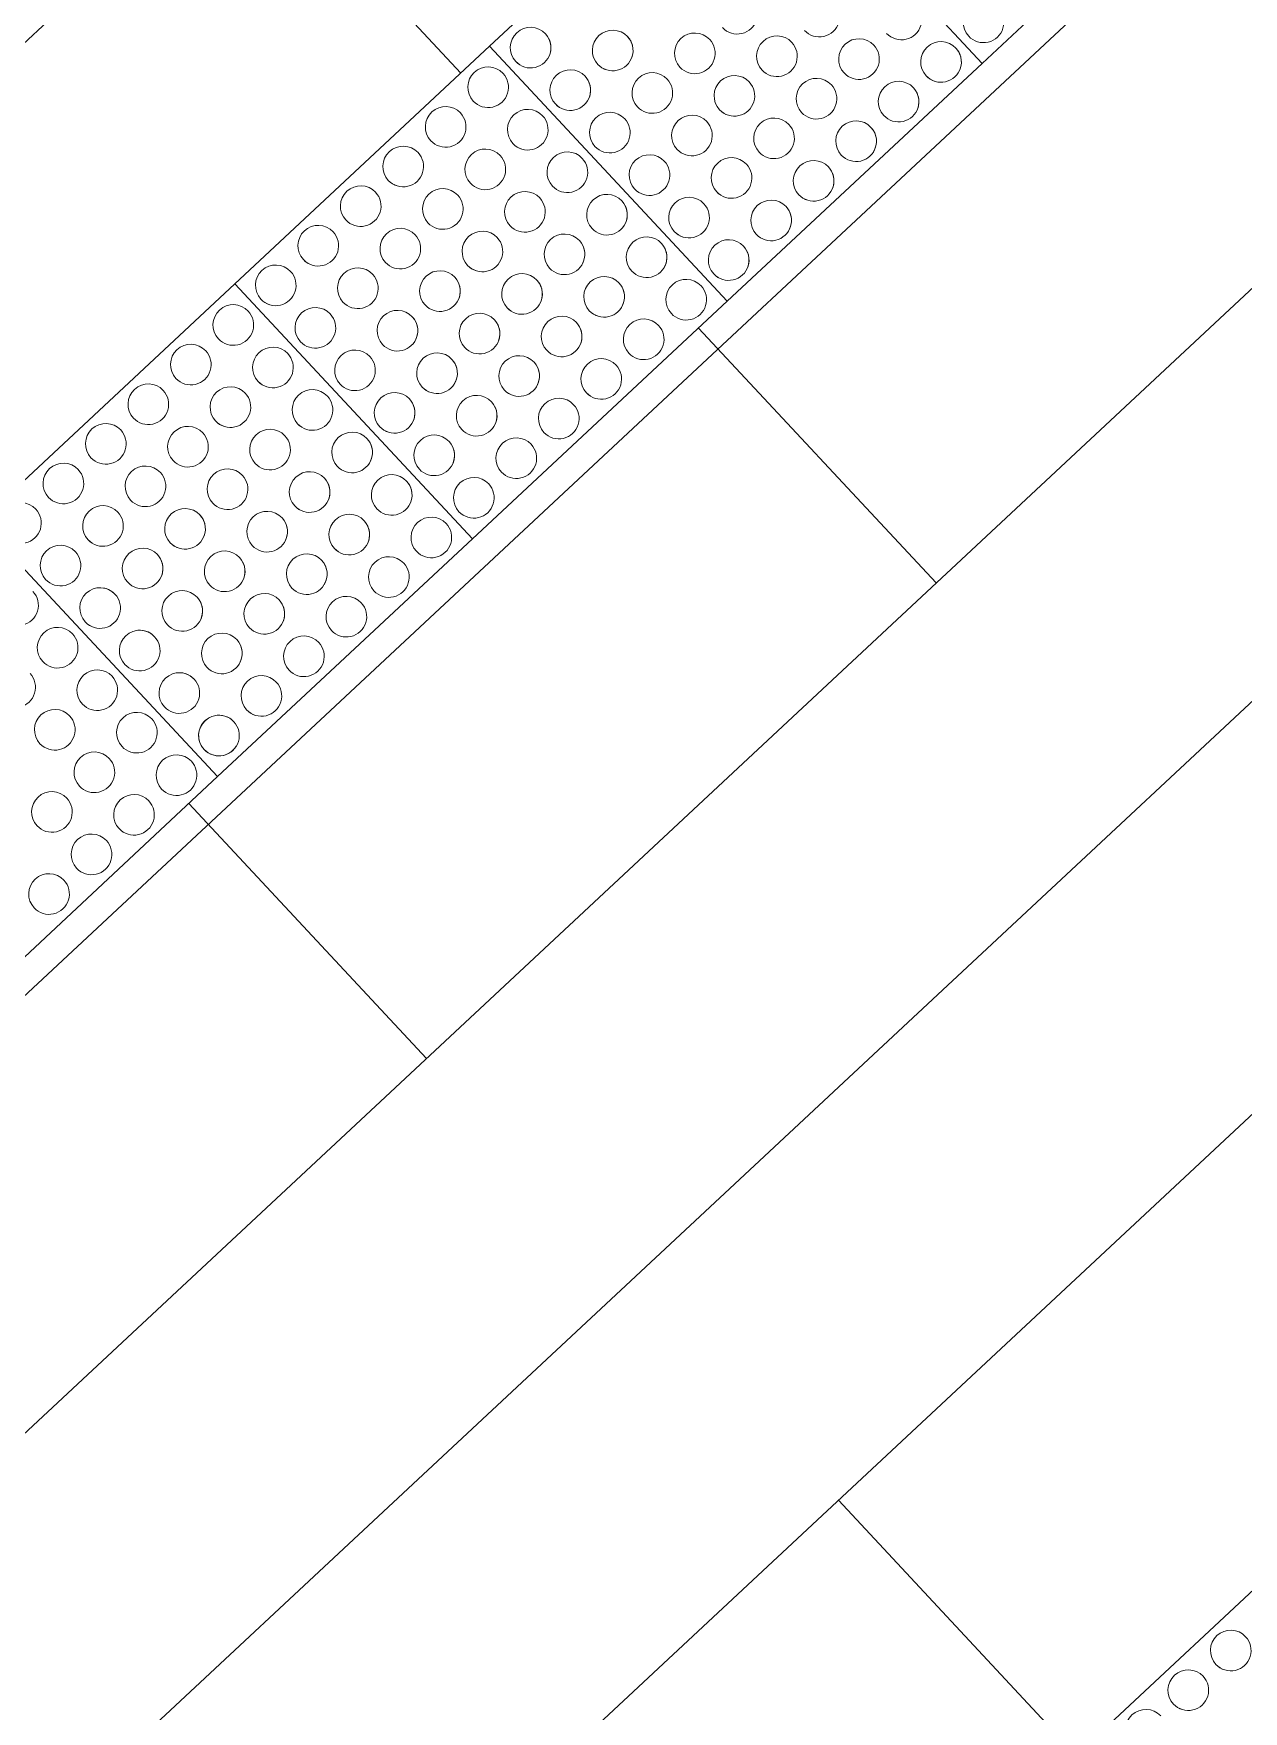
# Model space of a CAD drawing. Header units: millimetres. Extents: x -71377 to 516042, y -145869 to 441446.
# Drawn here: x 259702 to 260744, y 71028 to 72472 of the extents above; entities that cross this region are included whole.
import ezdxf

# ---------------------------------------------------------------- set-up
doc = ezdxf.new("R2010")
doc.units = ezdxf.units.MM
doc.header["$LTSCALE"] = 1000
for name, color, linetype, lineweight in [('A-fnsh', 5, 'Continuous', 5), ('A-hat', 251, 'Continuous', 5), ('A-strs', 7, 'Continuous', 5), ('AA_점형블럭', 8, 'Continuous', 5)]:
    doc.layers.add(name, color=color, linetype=linetype, lineweight=lineweight)

# ---------------------------------------------------------------- blocks, each defined once
blk = doc.blocks.new('점자블럭_원형_개수_ - 점자블럭_원형_개수_-6782211-지반층 배치도')
at = {"layer": 'AA_점형블럭'}
for p, q in [((1200, 0), (1200, 300)), ((1500, 300), (1200, 300)), ((1200, 300), (1200, 0)), ((1500, 0), (1500, 300)), ((1800, 300), (1500, 300)), ((1500, 300), (1500, 0)), ((1800, 0), (1800, 300)), ((2100, 300), (1800, 300)), ((1800, 300), (1800, 0)), ((2100, 0), (2100, 300)), ((2100, 300), (2100, 0)), ((900, 0), (1200, 0)), ((1500, 0), (1800, 0)), ((1800, 0), (2100, 0)), ((2100, 0), (2400, 0)), ((1200, 0), (1500, 0))]:
    blk.add_line(p, q, dxfattribs=at)
for centre, start, end in [((1225, 275), 360, 180), ((1225, 275), 360, 180), ((1225, 275), 360, 180), ((1225, 275), 360, 180), ((1275, 275), 0, 180), ((1275, 275), 0, 180), ((1275, 275), 0, 180), ((1275, 275), 0, 180), ((1325, 275), 360, 180), ((1325, 275), 360, 180), ((1325, 275), 0, 180), ((1325, 275), 0, 180), ((1375, 275), 0, 180), ((1375, 275), 360, 180), ((1375, 275), 360, 180), ((1375, 275), 360, 180), ((1425, 275), 0, 180), ((1425, 275), 0, 180), ((1425, 275), 0, 180), ((1425, 275), 0, 180), ((1475, 275), 0, 180), ((1475, 275), 360, 180), ((1475, 275), 360, 180), ((1475, 275), 360, 180), ((1525, 275), 0, 180), ((1525, 275), 360, 180), ((1525, 275), 360, 180), ((1525, 275), 0, 180), ((1575, 275), 360, 180), ((1575, 275), 0, 180), ((1575, 275), 0, 180), ((1575, 275), 0, 180), ((1625, 275), 0, 180), ((1625, 275), 0, 180), ((1625, 275), 360, 180), ((1625, 275), 0, 180), ((1675, 275), 360, 180), ((1675, 275), 0, 180), ((1675, 275), 360, 180), ((1675, 275), 0, 180), ((1725, 275), 0, 180), ((1725, 275), 0, 180), ((1725, 275), 0, 180), ((1725, 275), 0, 180), ((1775, 275), 360, 180), ((1775, 275), 360, 180), ((1775, 275), 0, 180), ((1775, 275), 0, 180), ((1825, 275), 0, 180), ((1825, 275), 0, 180), ((1825, 275), 0, 180), ((1825, 275), 0, 180), ((1225, 275), 180, 360), ((1225, 275), 180, 360), ((1225, 275), 300, 360), ((1225, 275), 300, 360), ((1275, 275), 180, 0), ((1275, 275), 180, 210), ((1275, 275), 180, 360), ((1275, 275), 180, 210), ((1275, 275), 300, 360), ((1275, 275), 300, 0), ((1325, 275), 180, 360), ((1325, 275), 180, 210), ((1325, 275), 180, 0), ((1325, 275), 180, 210), ((1325, 275), 300, 0), ((1325, 275), 300, 0), ((1375, 275), 180, 360), ((1375, 275), 180, 210), ((1375, 275), 180, 360), ((1375, 275), 180, 210), ((1375, 275), 300, 360), ((1375, 275), 300, 360), ((1425, 275), 180, 360), ((1425, 275), 180, 210), ((1425, 275), 180, 360), ((1425, 275), 180, 210), ((1425, 275), 300, 0), ((1425, 275), 300, 360), ((1475, 275), 180, 360), ((1475, 275), 180, 210), ((1475, 275), 180, 360), ((1475, 275), 180, 210), ((1475, 275), 300, 360), ((1475, 275), 300, 360), ((1525, 275), 180, 360), ((1525, 275), 180, 210), ((1525, 275), 180, 0), ((1525, 275), 180, 210), ((1525, 275), 300, 360), ((1525, 275), 300, 0), ((1575, 275), 180, 360), ((1575, 275), 180, 210), ((1575, 275), 180, 360), ((1575, 275), 180, 210), ((1575, 275), 300, 0), ((1575, 275), 300, 360), ((1625, 275), 180, 360), ((1625, 275), 180, 210), ((1625, 275), 180, 360), ((1625, 275), 180, 210), ((1625, 275), 300, 360), ((1625, 275), 300, 0), ((1675, 275), 180, 0), ((1675, 275), 180, 210), ((1675, 275), 180, 360), ((1675, 275), 180, 210), ((1675, 275), 300, 0), ((1675, 275), 300, 0), ((1725, 275), 180, 0), ((1725, 275), 180, 210), ((1725, 275), 180, 360), ((1725, 275), 180, 210), ((1725, 275), 300, 0), ((1725, 275), 300, 360), ((1775, 275), 180, 360), ((1775, 275), 180, 210), ((1775, 275), 180, 360), ((1775, 275), 180, 210), ((1775, 275), 300, 360), ((1775, 275), 300, 0), ((1825, 275), 180, 360), ((1825, 275), 180, 210), ((1825, 275), 180, 0), ((1825, 275), 180, 210), ((1825, 275), 285, 360), ((1825, 275), 285, 0), ((1225, 225), 0, 180), ((1225, 225), 0, 180), ((1225, 225), 360, 180), ((1225, 225), 360, 180), ((1275, 225), 0, 180), ((1275, 225), 0, 180), ((1275, 225), 0, 180), ((1275, 225), 0, 180), ((1325, 225), 360, 180), ((1325, 225), 0, 180), ((1325, 225), 0, 180), ((1325, 225), 0, 180), ((1375, 225), 0, 180), ((1375, 225), 0, 180), ((1375, 225), 360, 180), ((1375, 225), 0, 180), ((1425, 225), 0, 180), ((1425, 225), 0, 180), ((1425, 225), 0, 180), ((1425, 225), 360, 180), ((1475, 225), 0, 180), ((1475, 225), 0, 180), ((1475, 225), 360, 180), ((1475, 225), 360, 180), ((1525, 225), 0, 180), ((1525, 225), 0, 180), ((1525, 225), 360, 180), ((1525, 225), 360, 180), ((1575, 225), 360, 180), ((1575, 225), 360, 180), ((1575, 225), 0, 180), ((1575, 225), 360, 180), ((1625, 225), 0, 180), ((1625, 225), 0, 180), ((1625, 225), 0, 180), ((1625, 225), 0, 180), ((1675, 225), 0, 180), ((1675, 225), 0, 180), ((1675, 225), 0, 180), ((1675, 225), 360, 180), ((1725, 225), 0, 180), ((1725, 225), 0, 180), ((1725, 225), 0, 180), ((1725, 225), 0, 180), ((1775, 225), 360, 180), ((1775, 225), 360, 180), ((1775, 225), 360, 180), ((1775, 225), 360, 180), ((1825, 225), 0, 180), ((1825, 225), 0, 180), ((1825, 225), 0, 180), ((1825, 225), 0, 180), ((1875, 225), 360, 180), ((1875, 225), 360, 180), ((1875, 225), 0, 180), ((1875, 225), 360, 180), ((1175, 225), 180, 360), ((1175, 225), 180, 360), ((1175, 225), 180, 360), ((1175, 225), 180, 360), ((1225, 225), 180, 360), ((1225, 225), 180, 210), ((1225, 225), 180, 360), ((1225, 225), 180, 210), ((1225, 225), 300, 360), ((1225, 225), 300, 360), ((1275, 225), 180, 360), ((1275, 225), 180, 210), ((1275, 225), 180, 360), ((1275, 225), 180, 210), ((1275, 225), 300, 0), ((1275, 225), 300, 0), ((1325, 225), 180, 0), ((1325, 225), 180, 210), ((1325, 225), 180, 360), ((1325, 225), 180, 210), ((1325, 225), 300, 0), ((1325, 225), 300, 360), ((1375, 225), 180, 360), ((1375, 225), 180, 210), ((1375, 225), 180, 360), ((1375, 225), 180, 210), ((1375, 225), 300, 360), ((1375, 225), 300, 0), ((1425, 225), 180, 360), ((1425, 225), 180, 210), ((1425, 225), 180, 360), ((1425, 225), 180, 210), ((1425, 225), 300, 360), ((1425, 225), 300, 360), ((1475, 225), 180, 360), ((1475, 225), 180, 210), ((1475, 225), 180, 360), ((1475, 225), 180, 210), ((1475, 225), 300, 360), ((1475, 225), 300, 360), ((1525, 225), 180, 360), ((1525, 225), 180, 210), ((1525, 225), 180, 360), ((1525, 225), 180, 210), ((1525, 225), 300, 0), ((1525, 225), 300, 0), ((1575, 225), 180, 360), ((1575, 225), 180, 210), ((1575, 225), 180, 360), ((1575, 225), 180, 210), ((1575, 225), 300, 0), ((1575, 225), 300, 360), ((1625, 225), 180, 360), ((1625, 225), 180, 210), ((1625, 225), 180, 360), ((1625, 225), 180, 210), ((1625, 225), 300, 360), ((1625, 225), 300, 360), ((1675, 225), 180, 360), ((1675, 225), 180, 210), ((1675, 225), 180, 0), ((1675, 225), 180, 210), ((1675, 225), 300, 0), ((1675, 225), 300, 0), ((1725, 225), 180, 360), ((1725, 225), 180, 210), ((1725, 225), 180, 0), ((1725, 225), 180, 210), ((1725, 225), 300, 360), ((1725, 225), 300, 0), ((1775, 225), 180, 0), ((1775, 225), 180, 210), ((1775, 225), 180, 360), ((1775, 225), 180, 210), ((1775, 225), 300, 0), ((1775, 225), 300, 0), ((1825, 225), 180, 0), ((1825, 225), 180, 210), ((1825, 225), 180, 0), ((1825, 225), 180, 210), ((1825, 225), 285, 0), ((1825, 225), 285, 0), ((1875, 225), 180, 360), ((1875, 225), 180, 210), ((1875, 225), 180, 360), ((1875, 225), 180, 210), ((1875, 225), 285, 360), ((1875, 225), 285, 0), ((1175, 175), 0, 180), ((1175, 175), 0, 180), ((1175, 175), 0, 180), ((1175, 175), 0, 180), ((1225, 175), 360, 180), ((1225, 175), 90, 180), ((1225, 175), 0, 180), ((1225, 175), 90, 180), ((1225, 175), 360, 60), ((1225, 175), 0, 60), ((1275, 175), 360, 180), ((1275, 175), 360, 180), ((1275, 175), 360, 180), ((1275, 175), 360, 180), ((1325, 175), 0, 180), ((1325, 175), 0, 180), ((1325, 175), 0, 180), ((1325, 175), 0, 180), ((1375, 175), 0, 180), ((1375, 175), 0, 180), ((1375, 175), 0, 180), ((1375, 175), 0, 180), ((1425, 175), 0, 180), ((1425, 175), 360, 180), ((1425, 175), 360, 180), ((1425, 175), 360, 180), ((1475, 175), 0, 180), ((1475, 175), 0, 180), ((1475, 175), 0, 180), ((1475, 175), 0, 180), ((1525, 175), 360, 180), ((1525, 175), 0, 180), ((1525, 175), 0, 180), ((1525, 175), 360, 180), ((1575, 175), 0, 180), ((1575, 175), 360, 180), ((1575, 175), 0, 180), ((1575, 175), 0, 180), ((1625, 175), 0, 180), ((1625, 175), 0, 180), ((1625, 175), 0, 180), ((1625, 175), 0, 180), ((1675, 175), 0, 180), ((1675, 175), 0, 180), ((1675, 175), 360, 180), ((1675, 175), 0, 180), ((1725, 175), 0, 180), ((1725, 175), 0, 180), ((1725, 175), 360, 180), ((1725, 175), 0, 180), ((1775, 175), 0, 180), ((1775, 175), 360, 180), ((1775, 175), 0, 180), ((1775, 175), 360, 180), ((1825, 175), 0, 180), ((1825, 175), 0, 180), ((1825, 175), 0, 180), ((1825, 175), 360, 180), ((1875, 175), 0, 180), ((1875, 175), 0, 180), ((1875, 175), 360, 180), ((1875, 175), 0, 180), ((1925, 175), 360, 180), ((1925, 175), 0, 180), ((1925, 175), 0, 180), ((1925, 175), 0, 180), ((1125, 175), 180, 360), ((1125, 175), 180, 360), ((1125, 175), 180, 360), ((1125, 175), 180, 360), ((1175, 175), 180, 360), ((1175, 175), 180, 0), ((1175, 175), 180, 360), ((1175, 175), 180, 0), ((1225, 175), 180, 360), ((1225, 175), 180, 210), ((1225, 175), 180, 360), ((1225, 175), 180, 210), ((1225, 175), 300, 0), ((1225, 175), 300, 360), ((1275, 175), 180, 360), ((1275, 175), 180, 210), ((1275, 175), 180, 360), ((1275, 175), 180, 210), ((1275, 175), 285, 360), ((1275, 175), 285, 360), ((1325, 175), 180, 0), ((1325, 175), 180, 210), ((1325, 175), 180, 360), ((1325, 175), 180, 210), ((1325, 175), 285, 0), ((1325, 175), 285, 0), ((1375, 175), 180, 360), ((1375, 175), 180, 210), ((1375, 175), 180, 360), ((1375, 175), 180, 210), ((1375, 175), 300, 360), ((1375, 175), 300, 0), ((1425, 175), 180, 360), ((1425, 175), 180, 210), ((1425, 175), 180, 360), ((1425, 175), 180, 210), ((1425, 175), 300, 0), ((1425, 175), 300, 360), ((1475, 175), 180, 360), ((1475, 175), 180, 210), ((1475, 175), 180, 360), ((1475, 175), 180, 210), ((1475, 175), 300, 0), ((1475, 175), 300, 0), ((1525, 175), 180, 360), ((1525, 175), 180, 210), ((1525, 175), 180, 360), ((1525, 175), 180, 210), ((1525, 175), 300, 360), ((1525, 175), 300, 360), ((1575, 175), 180, 360), ((1575, 175), 180, 210), ((1575, 175), 180, 360), ((1575, 175), 180, 210), ((1575, 175), 285, 0), ((1575, 175), 285, 360), ((1625, 175), 180, 360), ((1625, 175), 180, 210), ((1625, 175), 180, 0), ((1625, 175), 180, 210), ((1625, 175), 285, 360), ((1625, 175), 285, 0), ((1675, 175), 180, 360), ((1675, 175), 180, 210), ((1675, 175), 180, 360), ((1675, 175), 180, 210), ((1675, 175), 300, 360), ((1675, 175), 300, 0), ((1725, 175), 180, 0), ((1725, 175), 180, 210), ((1725, 175), 180, 360), ((1725, 175), 180, 210), ((1725, 175), 300, 0), ((1725, 175), 300, 0), ((1775, 175), 180, 360), ((1775, 175), 180, 210), ((1775, 175), 180, 360), ((1775, 175), 180, 210), ((1775, 175), 300, 360), ((1775, 175), 300, 0), ((1825, 175), 180, 360), ((1825, 175), 180, 210), ((1825, 175), 180, 360), ((1825, 175), 180, 210), ((1825, 175), 300, 360), ((1825, 175), 300, 0), ((1875, 175), 180, 360), ((1875, 175), 180, 210), ((1875, 175), 180, 0), ((1875, 175), 180, 210), ((1875, 175), 300, 0), ((1875, 175), 300, 360), ((1925, 175), 180, 360), ((1925, 175), 180, 210), ((1925, 175), 180, 360), ((1925, 175), 180, 210), ((1925, 175), 300, 360), ((1925, 175), 300, 0), ((1975, 175), 180, 360), ((1975, 175), 180, 360), ((1125, 125), 0, 180), ((1125, 125), 0, 180), ((1125, 125), 0, 180), ((1125, 125), 0, 180), ((1175, 125), 0, 180), ((1175, 125), 0, 180), ((1175, 125), 0, 180), ((1175, 125), 0, 180), ((1225, 125), 0, 180), ((1225, 125), 90, 180), ((1225, 125), 0, 180), ((1225, 125), 90, 180), ((1225, 125), 0, 60), ((1225, 125), 0, 60), ((1275, 125), 360, 180), ((1275, 125), 360, 180), ((1275, 125), 360, 180), ((1275, 125), 0, 180), ((1325, 125), 0, 180), ((1325, 125), 0, 180), ((1325, 125), 0, 180), ((1325, 125), 0, 180), ((1375, 125), 0, 180), ((1375, 125), 0, 180), ((1375, 125), 0, 180), ((1375, 125), 360, 180), ((1425, 125), 0, 180), ((1425, 125), 0, 180), ((1425, 125), 0, 180), ((1425, 125), 0, 180), ((1475, 125), 0, 180), ((1475, 125), 0, 180), ((1475, 125), 360, 180), ((1475, 125), 360, 180), ((1525, 125), 360, 180), ((1525, 125), 0, 180), ((1525, 125), 360, 180), ((1525, 125), 360, 180), ((1575, 125), 0, 180), ((1575, 125), 0, 180), ((1575, 125), 0, 180), ((1575, 125), 0, 180), ((1625, 125), 0, 180), ((1625, 125), 0, 180), ((1625, 125), 0, 180), ((1625, 125), 0, 180), ((1675, 125), 0, 180), ((1675, 125), 0, 180), ((1675, 125), 0, 180), ((1675, 125), 360, 180), ((1725, 125), 360, 180), ((1725, 125), 0, 180), ((1725, 125), 360, 180), ((1725, 125), 360, 180), ((1775, 125), 360, 180), ((1775, 125), 360, 180), ((1775, 125), 0, 180), ((1775, 125), 360, 180), ((1825, 125), 360, 180), ((1825, 125), 360, 180), ((1825, 125), 0, 180), ((1825, 125), 0, 180), ((1875, 125), 0, 180), ((1875, 125), 0, 180), ((1875, 125), 0, 180), ((1875, 125), 0, 180), ((1925, 125), 0, 180), ((1925, 125), 0, 180), ((1925, 125), 0, 180), ((1925, 125), 0, 180), ((1975, 125), 0, 180), ((1975, 125), 0, 180), ((1975, 125), 0, 180), ((1975, 125), 0, 180), ((1125, 125), 180, 360), ((1125, 125), 180, 0), ((1125, 125), 180, 360), ((1125, 125), 180, 0), ((1175, 125), 180, 360), ((1175, 125), 180, 360), ((1175, 125), 180, 360), ((1175, 125), 180, 360), ((1225, 125), 180, 360), ((1225, 125), 180, 360), ((1225, 125), 180, 360), ((1225, 125), 180, 360), ((1275, 125), 180, 360), ((1275, 125), 180, 210), ((1275, 125), 180, 360), ((1275, 125), 180, 210), ((1275, 125), 285, 360), ((1275, 125), 285, 360), ((1325, 125), 180, 360), ((1325, 125), 180, 210), ((1325, 125), 180, 360), ((1325, 125), 180, 210), ((1325, 125), 285, 360), ((1325, 125), 285, 360), ((1375, 125), 180, 360), ((1375, 125), 180, 210), ((1375, 125), 180, 360), ((1375, 125), 180, 210), ((1375, 125), 285, 360), ((1375, 125), 285, 360), ((1425, 125), 180, 360), ((1425, 125), 180, 210), ((1425, 125), 180, 360), ((1425, 125), 180, 210), ((1425, 125), 285, 0), ((1425, 125), 285, 0), ((1475, 125), 180, 360), ((1475, 125), 180, 210), ((1475, 125), 180, 360), ((1475, 125), 180, 210), ((1475, 125), 285, 360), ((1475, 125), 285, 360), ((1525, 125), 180, 360), ((1525, 125), 180, 210), ((1525, 125), 180, 360), ((1525, 125), 180, 210), ((1525, 125), 285, 360), ((1525, 125), 285, 360), ((1575, 125), 180, 0), ((1575, 125), 180, 210), ((1575, 125), 180, 0), ((1575, 125), 180, 210), ((1575, 125), 285, 0), ((1575, 125), 285, 0), ((1625, 125), 180, 360), ((1625, 125), 180, 210), ((1625, 125), 180, 360), ((1625, 125), 180, 210), ((1625, 125), 285, 0), ((1625, 125), 285, 360), ((1675, 125), 180, 360), ((1675, 125), 180, 210), ((1675, 125), 180, 360), ((1675, 125), 180, 210), ((1675, 125), 285, 0), ((1675, 125), 285, 360), ((1725, 125), 180, 360), ((1725, 125), 180, 210), ((1725, 125), 180, 360), ((1725, 125), 180, 210), ((1725, 125), 285, 360), ((1725, 125), 285, 360), ((1775, 125), 180, 360), ((1775, 125), 180, 210), ((1775, 125), 180, 360), ((1775, 125), 180, 210), ((1775, 125), 285, 360), ((1775, 125), 285, 360), ((1825, 125), 180, 360), ((1825, 125), 180, 210), ((1825, 125), 180, 360), ((1825, 125), 180, 210), ((1825, 125), 300, 360), ((1825, 125), 300, 360), ((1875, 125), 180, 0), ((1875, 125), 180, 210), ((1875, 125), 180, 0), ((1875, 125), 180, 210), ((1875, 125), 300, 0), ((1875, 125), 300, 0), ((1925, 125), 180, 360), ((1925, 125), 180, 210), ((1925, 125), 180, 0), ((1925, 125), 180, 210), ((1925, 125), 300, 360), ((1925, 125), 300, 0), ((1975, 125), 180, 360), ((1975, 125), 180, 210), ((1975, 125), 180, 360), ((1975, 125), 180, 210), ((1975, 125), 300, 360), ((1975, 125), 300, 0), ((2025, 125), 180, 360), ((2025, 125), 180, 210), ((2025, 125), 180, 0), ((2025, 125), 180, 210), ((1075, 75), 0, 180), ((1075, 75), 0, 180), ((1075, 75), 360, 180), ((1075, 75), 0, 180), ((1125, 75), 0, 180), ((1125, 75), 0, 180), ((1125, 75), 0, 180), ((1125, 75), 0, 180), ((1175, 75), 360, 180), ((1175, 75), 0, 180), ((1175, 75), 0, 180), ((1175, 75), 0, 180), ((1225, 75), 0, 180), ((1225, 75), 90, 180), ((1225, 75), 0, 180), ((1225, 75), 90, 180), ((1225, 75), 0, 60), ((1225, 75), 0, 60), ((1275, 75), 360, 180), ((1275, 75), 360, 180), ((1275, 75), 360, 180), ((1275, 75), 360, 180), ((1325, 75), 0, 180), ((1325, 75), 0, 180), ((1325, 75), 360, 180), ((1325, 75), 360, 180), ((1375, 75), 0, 180), ((1375, 75), 0, 180), ((1375, 75), 0, 180), ((1375, 75), 0, 180), ((1425, 75), 360, 180), ((1425, 75), 0, 180), ((1425, 75), 0, 180), ((1425, 75), 0, 180), ((1475, 75), 360, 180), ((1475, 75), 360, 180), ((1475, 75), 0, 180), ((1475, 75), 0, 180), ((1525, 75), 0, 180), ((1525, 75), 0, 180), ((1525, 75), 0, 180), ((1525, 75), 0, 180), ((1575, 75), 0, 180), ((1575, 75), 0, 180), ((1575, 75), 0, 180), ((1575, 75), 0, 180), ((1625, 75), 0, 180), ((1625, 75), 0, 180), ((1625, 75), 0, 180), ((1625, 75), 0, 180), ((1675, 75), 360, 180), ((1675, 75), 0, 180), ((1675, 75), 0, 180), ((1675, 75), 0, 180), ((1725, 75), 0, 180), ((1725, 75), 360, 180), ((1725, 75), 360, 180), ((1725, 75), 360, 180), ((1775, 75), 0, 180), ((1775, 75), 0, 180), ((1775, 75), 0, 180), ((1775, 75), 0, 180), ((1825, 75), 360, 180), ((1825, 75), 360, 180), ((1825, 75), 360, 180), ((1825, 75), 360, 180), ((1875, 75), 360, 180), ((1875, 75), 0, 180), ((1875, 75), 0, 180), ((1875, 75), 0, 180), ((1925, 75), 0, 180), ((1925, 75), 0, 180), ((1925, 75), 360, 180), ((1925, 75), 360, 180), ((1975, 75), 360, 180), ((1975, 75), 0, 180), ((1975, 75), 0, 180), ((1975, 75), 0, 180), ((2025, 75), 0, 180), ((2025, 75), 0, 180), ((2025, 75), 0, 180), ((2025, 75), 0, 180), ((1075, 75), 180, 360), ((1075, 75), 180, 360), ((1075, 75), 180, 360), ((1075, 75), 180, 360), ((1125, 75), 180, 360), ((1125, 75), 180, 0), ((1125, 75), 180, 360), ((1125, 75), 180, 360), ((1175, 75), 180, 360), ((1175, 75), 180, 360), ((1175, 75), 180, 360), ((1175, 75), 180, 360), ((1225, 75), 180, 360), ((1225, 75), 180, 0), ((1225, 75), 180, 360), ((1225, 75), 180, 0), ((1275, 75), 180, 360), ((1275, 75), 180, 210), ((1275, 75), 180, 360), ((1275, 75), 180, 210), ((1275, 75), 285, 360), ((1275, 75), 285, 360), ((1325, 75), 180, 360), ((1325, 75), 180, 210), ((1325, 75), 180, 360), ((1325, 75), 180, 210), ((1325, 75), 285, 0), ((1325, 75), 285, 360), ((1375, 75), 180, 360), ((1375, 75), 180, 210), ((1375, 75), 180, 360), ((1375, 75), 180, 210), ((1375, 75), 285, 360), ((1375, 75), 285, 0), ((1425, 75), 180, 360), ((1425, 75), 180, 210), ((1425, 75), 180, 0), ((1425, 75), 180, 210), ((1425, 75), 285, 360), ((1425, 75), 285, 360), ((1475, 75), 180, 360), ((1475, 75), 180, 210), ((1475, 75), 180, 360), ((1475, 75), 180, 210), ((1475, 75), 285, 360), ((1475, 75), 285, 360), ((1525, 75), 180, 360), ((1525, 75), 180, 210), ((1525, 75), 180, 360), ((1525, 75), 180, 210), ((1525, 75), 285, 360), ((1525, 75), 285, 360), ((1575, 75), 180, 360), ((1575, 75), 180, 210), ((1575, 75), 180, 360), ((1575, 75), 180, 210), ((1575, 75), 285, 360), ((1575, 75), 285, 360), ((1625, 75), 180, 360), ((1625, 75), 180, 210), ((1625, 75), 180, 360), ((1625, 75), 180, 210), ((1625, 75), 285, 0), ((1625, 75), 285, 360), ((1675, 75), 180, 0), ((1675, 75), 180, 210), ((1675, 75), 180, 0), ((1675, 75), 180, 210), ((1675, 75), 285, 0), ((1675, 75), 285, 0), ((1725, 75), 180, 360), ((1725, 75), 180, 210), ((1725, 75), 180, 360), ((1725, 75), 180, 210), ((1725, 75), 285, 360), ((1725, 75), 285, 360), ((1775, 75), 180, 0), ((1775, 75), 180, 210), ((1775, 75), 180, 360), ((1775, 75), 180, 210), ((1775, 75), 285, 360), ((1775, 75), 285, 360), ((1825, 75), 180, 360), ((1825, 75), 180, 210), ((1825, 75), 180, 360), ((1825, 75), 180, 210), ((1825, 75), 300, 360), ((1825, 75), 300, 360), ((1875, 75), 180, 0), ((1875, 75), 180, 210), ((1875, 75), 180, 0), ((1875, 75), 180, 210), ((1875, 75), 300, 0), ((1875, 75), 300, 0), ((1925, 75), 180, 360), ((1925, 75), 180, 210), ((1925, 75), 180, 360), ((1925, 75), 180, 210), ((1925, 75), 300, 360), ((1925, 75), 300, 360), ((1975, 75), 180, 0), ((1975, 75), 180, 210), ((1975, 75), 180, 0), ((1975, 75), 180, 210), ((1975, 75), 300, 0), ((1975, 75), 300, 0), ((2025, 75), 180, 0), ((2025, 75), 180, 210), ((2025, 75), 180, 360), ((2025, 75), 180, 210), ((2025, 75), 300, 0), ((2025, 75), 300, 360), ((2075, 75), 180, 360), ((2075, 75), 180, 210), ((2075, 75), 180, 0), ((2075, 75), 180, 210), ((1025, 25), 0, 180), ((1025, 25), 360, 180), ((1025, 25), 0, 180), ((1025, 25), 0, 180), ((1075, 25), 360, 180), ((1075, 25), 0, 180), ((1075, 25), 360, 180), ((1075, 25), 0, 180), ((1125, 25), 0, 180), ((1125, 25), 0, 180), ((1125, 25), 0, 180), ((1125, 25), 0, 180), ((1175, 25), 0, 180), ((1175, 25), 0, 180), ((1175, 25), 0, 180), ((1175, 25), 0, 180), ((1225, 25), 0, 180), ((1225, 25), 75, 180), ((1225, 25), 0, 180), ((1225, 25), 75, 180), ((1225, 25), 0, 60), ((1225, 25), 0, 60), ((1275, 25), 360, 180), ((1275, 25), 0, 180), ((1275, 25), 360, 180), ((1275, 25), 0, 180), ((1325, 25), 0, 180), ((1325, 25), 0, 180), ((1325, 25), 0, 180), ((1325, 25), 0, 180), ((1375, 25), 360, 180), ((1375, 25), 360, 180), ((1375, 25), 360, 180), ((1375, 25), 360, 180), ((1425, 25), 0, 180), ((1425, 25), 0, 180), ((1425, 25), 0, 180), ((1425, 25), 0, 180), ((1475, 25), 0, 180), ((1475, 25), 0, 180), ((1475, 25), 0, 180), ((1475, 25), 0, 180), ((1525, 25), 0, 180), ((1525, 25), 0, 180), ((1525, 25), 0, 180), ((1525, 25), 0, 180), ((1575, 25), 360, 180), ((1575, 25), 360, 180), ((1575, 25), 360, 180), ((1575, 25), 0, 180), ((1625, 25), 0, 180), ((1625, 25), 0, 180), ((1625, 25), 0, 180), ((1625, 25), 0, 180), ((1675, 25), 0, 180), ((1675, 25), 360, 180), ((1675, 25), 0, 180), ((1675, 25), 360, 180), ((1725, 25), 0, 180), ((1725, 25), 0, 180), ((1725, 25), 0, 180), ((1725, 25), 0, 180), ((1775, 25), 360, 180), ((1775, 25), 0, 180), ((1775, 25), 0, 180), ((1775, 25), 0, 180), ((1825, 25), 0, 180), ((1825, 25), 0, 180), ((1825, 25), 0, 180), ((1825, 25), 0, 180), ((1875, 25), 0, 180), ((1875, 25), 0, 180), ((1875, 25), 0, 180), ((1875, 25), 0, 180), ((1925, 25), 360, 180), ((1925, 25), 360, 180), ((1925, 25), 360, 180), ((1925, 25), 360, 180), ((1975, 25), 0, 180), ((1975, 25), 0, 180), ((1975, 25), 0, 180), ((1975, 25), 360, 180), ((2025, 25), 360, 180), ((2025, 25), 360, 180), ((2025, 25), 0, 180), ((2025, 25), 360, 180), ((2075, 25), 0, 180), ((2075, 25), 0, 180), ((2075, 25), 0, 180), ((2075, 25), 0, 180), ((2125, 25), 0, 180), ((2125, 25), 0, 180), ((2125, 25), 0, 180), ((2125, 25), 0, 180), ((1025, 25), 180, 360), ((1025, 25), 180, 360), ((1025, 25), 180, 360), ((1025, 25), 180, 360), ((1075, 25), 180, 360), ((1075, 25), 180, 360), ((1075, 25), 180, 360), ((1075, 25), 180, 360), ((1125, 25), 180, 360), ((1125, 25), 180, 360), ((1125, 25), 180, 360), ((1125, 25), 180, 360), ((1175, 25), 180, 360), ((1175, 25), 180, 0), ((1175, 25), 180, 360), ((1175, 25), 180, 0), ((1225, 25), 180, 360), ((1225, 25), 180, 285), ((1225, 25), 180, 360), ((1225, 25), 180, 285), ((1225, 25), 300, 0), ((1225, 25), 300, 0), ((1275, 25), 180, 0), ((1275, 25), 180, 210), ((1275, 25), 180, 360), ((1275, 25), 180, 210), ((1275, 25), 300, 0), ((1275, 25), 300, 0), ((1325, 25), 180, 360), ((1325, 25), 180, 210), ((1325, 25), 180, 0), ((1325, 25), 180, 210), ((1325, 25), 300, 0), ((1325, 25), 300, 0), ((1375, 25), 180, 360), ((1375, 25), 180, 210), ((1375, 25), 180, 360), ((1375, 25), 180, 210), ((1375, 25), 300, 360), ((1375, 25), 300, 0), ((1425, 25), 180, 360), ((1425, 25), 180, 210), ((1425, 25), 180, 360), ((1425, 25), 180, 210), ((1425, 25), 300, 360), ((1425, 25), 300, 360), ((1475, 25), 180, 360), ((1475, 25), 180, 210), ((1475, 25), 180, 360), ((1475, 25), 180, 210), ((1475, 25), 300, 0), ((1475, 25), 300, 0), ((1525, 25), 180, 360), ((1525, 25), 180, 210), ((1525, 25), 180, 360), ((1525, 25), 180, 210), ((1525, 25), 300, 0), ((1525, 25), 300, 0), ((1575, 25), 180, 360), ((1575, 25), 180, 210), ((1575, 25), 180, 360), ((1575, 25), 180, 210), ((1575, 25), 300, 0), ((1575, 25), 300, 360), ((1625, 25), 180, 360), ((1625, 25), 180, 210), ((1625, 25), 180, 360), ((1625, 25), 180, 210), ((1625, 25), 300, 360), ((1625, 25), 300, 360), ((1675, 25), 180, 360), ((1675, 25), 180, 210), ((1675, 25), 180, 360), ((1675, 25), 180, 210), ((1675, 25), 300, 360), ((1675, 25), 300, 360), ((1725, 25), 180, 0), ((1725, 25), 180, 210), ((1725, 25), 180, 360), ((1725, 25), 180, 210), ((1725, 25), 300, 0), ((1725, 25), 300, 0), ((1775, 25), 180, 0), ((1775, 25), 180, 210), ((1775, 25), 180, 360), ((1775, 25), 180, 210), ((1775, 25), 300, 0), ((1775, 25), 300, 360), ((1825, 25), 180, 0), ((1825, 25), 180, 210), ((1825, 25), 180, 0), ((1825, 25), 180, 210), ((1825, 25), 285, 0), ((1825, 25), 285, 0), ((1875, 25), 180, 360), ((1875, 25), 180, 210), ((1875, 25), 180, 360), ((1875, 25), 180, 210), ((1875, 25), 285, 360), ((1875, 25), 285, 360), ((1925, 25), 180, 360), ((1925, 25), 180, 210), ((1925, 25), 180, 360), ((1925, 25), 180, 210), ((1925, 25), 285, 360), ((1925, 25), 285, 360), ((1975, 25), 180, 360), ((1975, 25), 180, 210), ((1975, 25), 180, 360), ((1975, 25), 180, 210), ((1975, 25), 285, 0), ((1975, 25), 285, 360), ((2025, 25), 180, 360), ((2025, 25), 180, 210), ((2025, 25), 180, 360), ((2025, 25), 180, 210), ((2025, 25), 285, 360), ((2025, 25), 285, 360), ((2075, 25), 180, 0), ((2075, 25), 180, 210), ((2075, 25), 180, 360), ((2075, 25), 180, 210), ((2075, 25), 285, 0), ((2075, 25), 285, 360), ((2125, 25), 180, 0), ((2125, 25), 180, 210), ((2125, 25), 180, 360), ((2125, 25), 180, 210)]:
    blk.add_arc(centre, 17.5, start, end, dxfattribs=at)
blk = doc.blocks.new('점자블럭_원형_개수_ - 점자블럭_원형_개수_-V104-지반층 배치도')
at = {"layer": 'AA_점형블럭'}
blk.add_line((1500, 300), (1200, 300), dxfattribs=at)
for centre, start, end in [((1225, 275), 360, 180), ((1225, 275), 360, 180), ((1225, 275), 360, 180), ((1225, 275), 360, 180), ((1275, 275), 0, 180), ((1275, 275), 0, 180), ((1275, 275), 0, 180), ((1275, 275), 0, 180), ((1325, 275), 360, 180), ((1325, 275), 360, 180), ((1325, 275), 0, 180), ((1325, 275), 0, 180), ((1275, 275), 180, 0), ((1275, 275), 180, 210), ((1275, 275), 180, 360), ((1275, 275), 180, 210), ((1275, 275), 300, 360), ((1275, 275), 300, 0), ((1325, 275), 180, 360), ((1325, 275), 180, 210), ((1325, 275), 180, 0), ((1325, 275), 180, 210)]:
    blk.add_arc(centre, 17.5, start, end, dxfattribs=at)

msp = doc.modelspace()

# ---------------------------------------------------------------- hatches: boundary and pattern name
at = {"layer": 'A-hat'}
h = msp.add_hatch(dxfattribs=at)
h.set_pattern_fill('FP_152', color=256, scale=1000, style=0, pattern_type=2)
h.set_pattern_definition([(223, (258535.83, 70563.6), (409.2, -438.81), []), (313, (258535.83, 70563.6), (438.81, 409.2), [])])
h.paths.add_polyline_path([(256651.6, 65340), (260483.9, 68913.7), (258281.1, 71275.9), (258427.3, 71412.3), (259088.9, 70702.9), (259121.1, 70732.9), (258929.4, 70938.4), (258966, 70972.5), (259157.6, 70767), (261631.1, 73073.5), (261439.4, 73279), (261479.3, 73309.6), (261667.6, 73107.6), (261699.8, 73137.6), (260820, 74081.1), (260929.7, 74183.4), (260302.3, 74856.2), (260192.6, 74753.9), (259923.2, 75042.8), (257568.2, 72846.8), (257660.3, 72748.1), (255360.2, 70603.2), (257252.8, 68573.7), (255318.3, 66769.8), (256505.4, 65496.8)])
h.paths.add_polyline_path([(257019.3, 69183.2), (256610.1, 69622), (256829.5, 69826.6), (257238.7, 69387.8), (257034.1, 69197)])
h.paths.add_polyline_path([(256321.2, 69858.5), (255707.4, 70516.8), (255926.8, 70721.4), (256540.6, 70063.1)])
h.paths.add_polyline_path([(258983, 71014.4), (258778.4, 71233.8), (261191.9, 73484.4), (261396.5, 73265), (259077.2, 71102.2)])
h = msp.add_hatch(dxfattribs=at)
h.set_pattern_fill('FP_154', color=256, scale=1000, style=0, pattern_type=2)
h.set_pattern_definition([(223, (261518.7, 70884), (409.2, -438.81), []), (313, (261518.7, 70884), (438.81, 409.2), [])])
h.paths.add_polyline_path([(260630.2, 69050.1), (260922.7, 69322.9), (261059.1, 69176.6), (263048.4, 71031.6), (262912, 71177.9), (263241.1, 71484.8), (262054.4, 72757.3), (262022.3, 72727.3), (262213.9, 72521.8), (262177.3, 72487.7), (261985.7, 72693.2), (259512.3, 70386.7), (259703.9, 70181.2), (259667.3, 70147.1), (259475.7, 70352.6), (259443.5, 70322.6), (260580.4, 69103.4)])
h.paths.add_polyline_path([(259951.4, 69975.9), (259746.8, 70195.3), (262160.3, 72445.9), (262361.9, 72223.7), (259953.6, 69977.9)])

# ---------------------------------------------------------------- linework, layer by layer
at = {"layer": 'A-fnsh'}
msp.add_line((259157.6, 70767), (261631.1, 73073.5), dxfattribs=at)
at = {"layer": 'A-strs'}
for p, q in [((259157.6, 70767), (261631.1, 73073.5)), ((259334.9, 70576.9), (261808.4, 72883.4)), ((259334.9, 70576.9), (261808.4, 72883.4)), ((259512.3, 70386.7), (261985.7, 72693.2)), ((259512.3, 70386.7), (261985.7, 72693.2))]:
    msp.add_line(p, q, dxfattribs=at)

# ---------------------------------------------------------------- block references
at = {"layer": 'AA_점형블럭', "rotation": 43.00000124847693}
for name, p in [('점자블럭_원형_개수_ - 점자블럭_원형_개수_-6782211-지반층 배치도', (258983, 71014.4)), ('점자블럭_원형_개수_ - 점자블럭_원형_개수_-V104-지반층 배치도', (259951.4, 69975.9))]:
    msp.add_blockref(name, p, dxfattribs=at)

doc.saveas('drawing.dxf')
